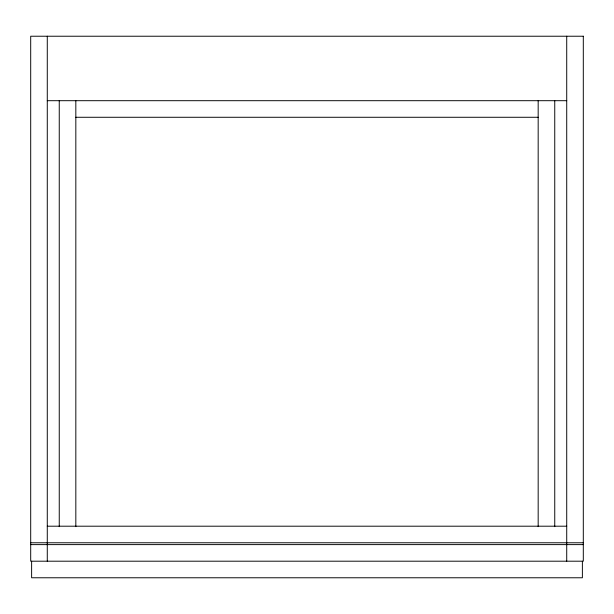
<?xml version="1.0" encoding="UTF-8"?>
<svg xmlns="http://www.w3.org/2000/svg" width="614" height="614" viewBox="0 0 614 614"><rect width="100%" height="100%" fill="white"/><g stroke="black" fill="none" stroke-linecap="round" stroke-linejoin="round"><path stroke-width="0.92" d="M47.278 100.696L566.722 100.696M75.829 117.274L538.171 117.274M47.278 526.198L566.722 526.198M30.7 542.776L583.3 542.776M30.7 544.618L583.3 544.618M582.379 561.196L582.379 577.774L31.621 577.774L31.621 561.196M566.722 36.226L566.722 561.196M554.749 100.696L554.749 526.659M538.171 100.696L538.171 526.659M75.829 100.696L75.829 526.659M59.251 100.696L59.251 526.659M47.278 36.226L47.278 561.196M583.3 36.226L30.7 36.226L30.7 561.196L583.3 561.196L583.3 36.226"/></g></svg>
